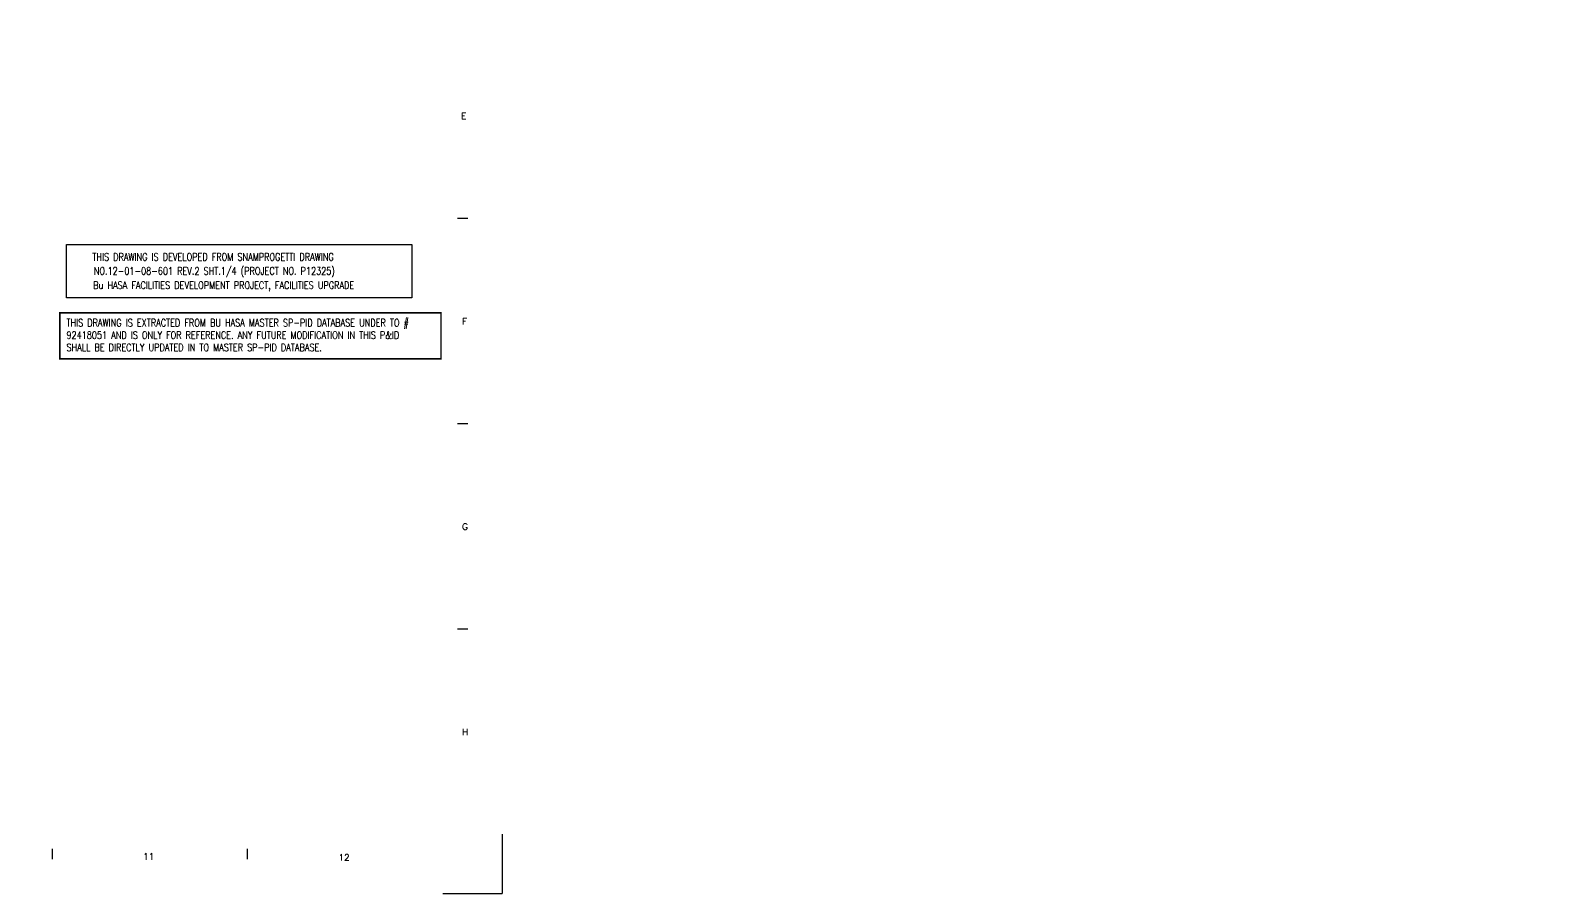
# Model space of a CAD drawing. Header units: millimetres. Extents: x -287 to 5653, y -5 to 599.
# Drawn here: x 682 to 1198, y 0 to 291 of the extents above; entities that cross this region are included whole.
import ezdxf

# ---------------------------------------------------------------- set-up
doc = ezdxf.new("R2010")
doc.units = ezdxf.units.MM
doc.header["$LTSCALE"] = 6
doc.layers.add('BORDER2', color=7, linetype='CONTINUOUS')
doc.layers.add('GRID', color=7, linetype='CONTINUOUS')
doc.styles.add('ROMANS', font='ROMANS', dxfattribs={"width": 0.8, "height": 2.5})
doc.styles.add('TXT', font='txt.shx')

# ---------------------------------------------------------------- blocks, each defined once
blk = doc.blocks.new('A$C30e92614')
at = {"layer": 'GRID'}
for p, q in [((826, 227.75), (829.5, 227.75)), ((826, 158.5), (829.5, 158.5)), ((826, 89.25), (829.5, 89.25)), ((841, 20), (841, 0)), ((689.167, 15), (689.167, 11.5)), ((755.083, 11.5), (755.083, 15)), ((821, 0), (841, 0))]:
    blk.add_line(p, q, dxfattribs=at)
at = {"layer": 'GRID', "style": 'TXT'}
for s, p in [('E', (827.2071, 261.125)), ('F', (827.5071, 191.875)), ('G', (827.5071, 122.625)), ('H', (827.5071, 53.375)), ('11', (719.8821, 11.35)), ('12', (785.7991, 11.05))]:
    blk.add_text(s, height=2.2, dxfattribs=at).set_placement(p)

msp = doc.modelspace()

# ---------------------------------------------------------------- linework, layer by layer
at = {"layer": 'BORDER2'}
msp.add_lwpolyline([(694.05, 218.85), (810.56, 218.85), (810.56, 200.95), (694.05, 200.95)], close=True, dxfattribs=at)
at = {"layer": 'BORDER2', "const_width": 0.5}
msp.add_lwpolyline([(691.82, 195.85), (820.38, 195.85), (820.38, 180.35), (691.82, 180.35)], close=True, dxfattribs=at)

# ---------------------------------------------------------------- block references
at = {"layer": 'GRID'}
msp.add_blockref('A$C30e92614', (0, 0), dxfattribs=at)

# ---------------------------------------------------------------- texts
at = {"layer": 'BORDER2', "lineweight": 0, "style": 'ROMANS', "width": 0.8}
for s, p in [('THIS DRAWING IS DEVELOPED FROM SNAMPROGETTI DRAWING', (702.77, 213.44)), ('NO.12-01-08-601 REV.2 SHT.1/4 (PROJECT NO. P12325) ', (703.27, 208.72)), ('Bu HASA FACILITIES DEVELOPMENT PROJECT, FACILITIES UPGRADE', (703.07, 203.89))]:
    msp.add_text(s, height=2.5, dxfattribs=at).set_placement(p)
at = {"layer": 'BORDER2', "insert": (689.04, 193.77), "char_height": 2.5, "width": 131.2946, "attachment_point": 1, "style": 'ROMANS'}
msp.add_mtext('\\pxi-2,l2,t2;^ITHIS DRAWING IS EXTRACTED FROM BU HASA MASTER SP-PID DATABASE UNDER TO # 92418051 AND IS ONLY FOR REFERENCE. ANY FUTURE MODIFICATION IN THIS P&ID SHALL BE DIRECTLY UPDATED IN TO MASTER SP-PID DATABASE. ', dxfattribs=at)

doc.saveas('drawing.dxf')
